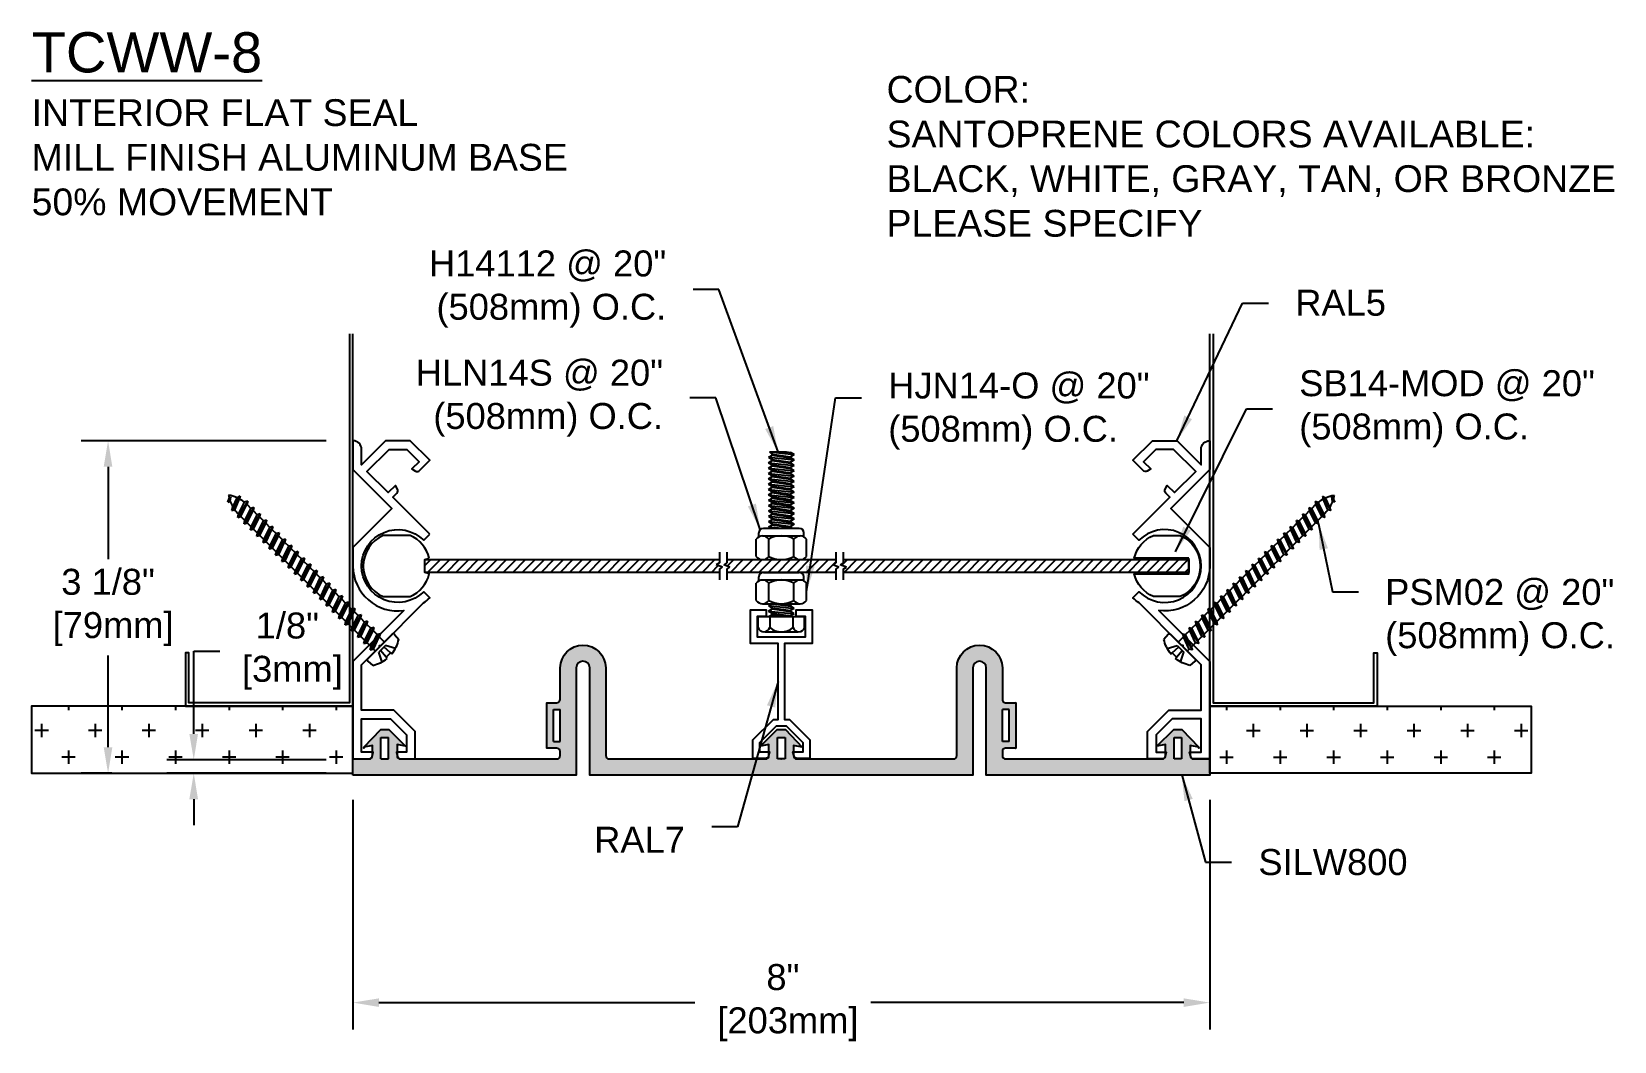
# Model space of a CAD drawing. Header units: inches. Extents: x -0.4 to 14.4, y 2.7 to 12.1.
import ezdxf

# ---------------------------------------------------------------- set-up
doc = ezdxf.new("R2010")
doc.units = ezdxf.units.IN
doc.header["$MEASUREMENT"] = 0
for name, color, linetype in [('Anchors', 4, 'Continuous'), ('Conditions', 1, 'Continuous'), ('Dimensions', 3, 'Continuous'), ('Fillers', 2, 'Continuous'), ('Metals', 7, 'Continuous'), ('Text', 2, 'Continuous')]:
    doc.layers.add(name, color=color, linetype=linetype)
doc.styles.add('Arial', font='arial.ttf')
doc.dimstyles.new('Arial', dxfattribs={"dimtxt": 0.2425, "dimasz": 0.2425, "dimexe": 0.25, "dimexo": 0.25, "dimgap": 0.09, "dimtad": 0, "dimtih": 1, "dimtoh": 1, "dimdec": 4, "dimzin": 0, "dimdsep": 46, "dimlunit": 4, "dimtxsty": 'Arial', "dimcen": 0.09, "dimadec": 0, "dimazin": 0, "dimtfac": 1, "dimtdec": 4, "dimtofl": 0, "dimtmove": 0, "dimatfit": 3, "dimfxl": 0, "dimfrac": 2, "dimtolj": 1, "dimtzin": 0, "dimarcsym": 0})

# ---------------------------------------------------------------- blocks, each defined once
blk = doc.blocks.new('RAL5')
blk.add_lwpolyline([(0.717, 2.098), (0.372, 2.443), (0.411, 2.481, 0.339454), (0.416, 2.519), (0.396, 2.554), (0.329, 2.487), (0.131, 2.684), (0.338, 2.89), (0.502, 2.89), (0.617, 2.775), (0.55, 2.708), (0.585, 2.688, 0.339454), (0.622, 2.693), (0.718, 2.788), (0.535, 2.97), (0.304, 2.97), (0.08, 2.746), (0.08, 2.891, 0.414214), (0.001, 2.97), (0, 2.97), (0, 2.702), (0.363, 2.339), (0, 1.975), (0, 1.798, 0.450829), (0.475, 1.385), (0, 0.91), (0, 0), (0.148, 0, 0.339454), (0.178, 0.023), (0.188, 0.062), (0.08, 0.062), (0.08, 0.375), (0.35, 0.375), (0.501, 0.224), (0.501, 0.062), (0.406, 0.062), (0.416, 0.023, 0.339454), (0.446, 0), (0.581, 0), (0.581, 0.257), (0.383, 0.455), (0.08, 0.455), (0.08, 0.877), (0.249, 1.045), (0.249, 1.059), (0.263, 1.059), (0.66, 1.457, 0.044547), (0.717, 1.505), (0.661, 1.561, -2.420133), (0.661, 2.041), (0.717, 2.098)], format="xyb")
at = {"color": 0, "linetype": 'ByBlock'}
blk.add_point((0.102, 0.105), dxfattribs=at)
blk.add_point((0.102, 0.105), dxfattribs=at)
blk.add_point((0.102, 0.105), dxfattribs=at)
blk = doc.blocks.new('ral7')
blk.add_lwpolyline([(1.881, -0.628), (1.881, -0.801), (1.765, -0.801, -0.339454), (1.735, -0.778), (1.724, -0.739), (1.819, -0.739), (1.819, -0.654), (1.664, -0.499), (1.566, -0.499), (1.411, -0.654), (1.411, -0.739), (1.506, -0.739), (1.496, -0.778, -0.339454), (1.466, -0.801), (1.349, -0.801), (1.349, -0.628), (1.541, -0.437), (1.584, -0.437), (1.584, 0.274), (1.328, 0.274), (1.328, 0.588), (1.475, 0.588), (1.475, 0.526), (1.39, 0.526), (1.39, 0.336), (1.84, 0.336), (1.84, 0.526), (1.755, 0.526), (1.755, 0.588), (1.902, 0.588), (1.902, 0.274), (1.646, 0.274), (1.646, -0.437), (1.69, -0.437)], format="xyb", close=True)
blk = doc.blocks.new('*D2')
at = {"layer": 'Defpoints', "color": 0}
for p in [(2.649, 5.184), (10.649, 5.184), (2.649, 3.042)]:
    blk.add_point(p, dxfattribs=at)
at = {"layer": 'Dimensions', "color": 0, "lineweight": -2}
for p, q in [((2.649, 4.934), (2.649, 2.792)), ((10.649, 4.934), (10.649, 2.792)), ((2.892, 3.042), (5.843, 3.042)), ((10.407, 3.042), (7.484, 3.042))]:
    blk.add_line(p, q, dxfattribs=at)
at = {"layer": 'Dimensions', "color": 0}
for points in [[(2.892, 3.082), (2.892, 3.002), (2.649, 3.042)], [(10.407, 3.082), (10.407, 3.002), (10.649, 3.042)]]:
    blk.add_solid(points, dxfattribs=at)
at = {"layer": 'Dimensions', "color": 0, "insert": (6.664, 3.042), "char_height": 0.2425, "attachment_point": 5, "style": 'Arial'}
blk.add_mtext('\\A1;8"\\P [203mm]', dxfattribs=at)
blk = doc.blocks.new('*D3')
at = {"layer": 'Defpoints', "color": 0}
for p in [(2.65, 8.287), (0.363, 5.184), (0.649, 5.184)]:
    blk.add_point(p, dxfattribs=at)
at = {"layer": 'Dimensions', "color": 0, "lineweight": -2}
for p, q in [((2.4, 8.287), (0.113, 8.287)), ((0.363, 8.045), (0.363, 7.182)), ((0.363, 5.426), (0.363, 6.283)), ((0.399, 5.184), (0.113, 5.184))]:
    blk.add_line(p, q, dxfattribs=at)
at = {"layer": 'Dimensions', "color": 0}
for points in [[(0.322, 8.045), (0.403, 8.045), (0.363, 8.287)], [(0.322, 5.426), (0.403, 5.426), (0.363, 5.184)]]:
    blk.add_solid(points, dxfattribs=at)
at = {"layer": 'Dimensions', "color": 0, "insert": (0.363, 6.732), "char_height": 0.2425, "attachment_point": 5, "style": 'Arial'}
blk.add_mtext('\\A1;3 1/8"\\P [79mm]', dxfattribs=at)
blk = doc.blocks.new('NUTS&BOLT')
for p, q in [((6.531, 8.133), (6.565, 8.153)), ((6.531, 8.133), (6.769, 8.108)), ((6.531, 8.133), (6.565, 8.113)), ((6.54, 8.183), (6.769, 8.158)), ((6.54, 8.183), (6.698, 8.183)), ((6.54, 8.183), (6.565, 8.163)), ((6.565, 8.163), (6.735, 8.138)), ((6.565, 8.153), (6.565, 8.163)), ((6.565, 8.153), (6.735, 8.128)), ((6.698, 8.183), (6.735, 8.178)), ((6.769, 8.158), (6.735, 8.178)), ((6.769, 8.158), (6.735, 8.138)), ((6.735, 8.128), (6.735, 8.138)), ((6.531, 8.083), (6.565, 8.103)), ((6.531, 8.083), (6.769, 8.058)), ((6.531, 8.083), (6.565, 8.063)), ((6.531, 8.033), (6.565, 8.053)), ((6.531, 8.033), (6.769, 8.008)), ((6.531, 8.033), (6.565, 8.013)), ((6.531, 7.983), (6.565, 8.003)), ((6.531, 7.983), (6.769, 7.958)), ((6.531, 7.983), (6.565, 7.963)), ((6.565, 8.113), (6.735, 8.088)), ((6.565, 8.103), (6.565, 8.113)), ((6.565, 8.103), (6.735, 8.078)), ((6.565, 8.063), (6.735, 8.038)), ((6.565, 8.053), (6.565, 8.063)), ((6.565, 8.053), (6.735, 8.028)), ((6.565, 8.013), (6.735, 7.988)), ((6.565, 8.003), (6.565, 8.013)), ((6.565, 8.003), (6.735, 7.978)), ((6.769, 8.108), (6.735, 8.128)), ((6.769, 8.108), (6.735, 8.088)), ((6.735, 8.078), (6.735, 8.088)), ((6.769, 8.058), (6.735, 8.078)), ((6.769, 8.058), (6.735, 8.038)), ((6.735, 8.028), (6.735, 8.038)), ((6.769, 8.008), (6.735, 8.028)), ((6.769, 8.008), (6.735, 7.988)), ((6.735, 7.978), (6.735, 7.988)), ((6.531, 7.933), (6.565, 7.953)), ((6.531, 7.933), (6.769, 7.908)), ((6.531, 7.933), (6.565, 7.913)), ((6.531, 7.883), (6.565, 7.903)), ((6.531, 7.883), (6.769, 7.858)), ((6.531, 7.883), (6.565, 7.863)), ((6.531, 7.833), (6.565, 7.853)), ((6.531, 7.833), (6.769, 7.808)), ((6.531, 7.833), (6.565, 7.813)), ((6.565, 7.963), (6.735, 7.938)), ((6.565, 7.953), (6.565, 7.963)), ((6.565, 7.953), (6.735, 7.928)), ((6.565, 7.913), (6.735, 7.888)), ((6.565, 7.903), (6.565, 7.913)), ((6.565, 7.903), (6.735, 7.878)), ((6.565, 7.863), (6.735, 7.838)), ((6.565, 7.853), (6.565, 7.863)), ((6.565, 7.853), (6.735, 7.828)), ((6.769, 7.958), (6.735, 7.978)), ((6.769, 7.958), (6.735, 7.938)), ((6.735, 7.928), (6.735, 7.938)), ((6.769, 7.908), (6.735, 7.928)), ((6.769, 7.908), (6.735, 7.888)), ((6.735, 7.878), (6.735, 7.888)), ((6.769, 7.858), (6.735, 7.878)), ((6.769, 7.858), (6.735, 7.838)), ((6.735, 7.828), (6.735, 7.838)), ((6.531, 7.783), (6.565, 7.803)), ((6.531, 7.783), (6.769, 7.758)), ((6.531, 7.783), (6.565, 7.763)), ((6.531, 7.733), (6.565, 7.753)), ((6.531, 7.733), (6.769, 7.708)), ((6.531, 7.733), (6.565, 7.713)), ((6.531, 7.683), (6.565, 7.703)), ((6.565, 7.813), (6.735, 7.788)), ((6.565, 7.803), (6.565, 7.813)), ((6.565, 7.803), (6.735, 7.778)), ((6.565, 7.763), (6.735, 7.738)), ((6.565, 7.753), (6.565, 7.763)), ((6.565, 7.753), (6.735, 7.728)), ((6.565, 7.713), (6.735, 7.688)), ((6.565, 7.703), (6.565, 7.713)), ((6.565, 7.703), (6.735, 7.678)), ((6.769, 7.808), (6.735, 7.828)), ((6.769, 7.808), (6.735, 7.788)), ((6.735, 7.778), (6.735, 7.788)), ((6.769, 7.758), (6.735, 7.778)), ((6.769, 7.758), (6.735, 7.738)), ((6.735, 7.728), (6.735, 7.738)), ((6.769, 7.708), (6.735, 7.728)), ((6.769, 7.708), (6.735, 7.688)), ((6.735, 7.678), (6.735, 7.688)), ((6.531, 7.683), (6.769, 7.658)), ((6.531, 7.683), (6.565, 7.663)), ((6.531, 7.633), (6.565, 7.653)), ((6.531, 7.633), (6.769, 7.608)), ((6.531, 7.633), (6.565, 7.613)), ((6.531, 7.583), (6.565, 7.603)), ((6.531, 7.583), (6.769, 7.558)), ((6.531, 7.583), (6.565, 7.563)), ((6.531, 7.533), (6.565, 7.553)), ((6.565, 7.663), (6.735, 7.638)), ((6.565, 7.653), (6.565, 7.663)), ((6.565, 7.653), (6.735, 7.628)), ((6.565, 7.613), (6.735, 7.588)), ((6.565, 7.603), (6.565, 7.613)), ((6.565, 7.603), (6.735, 7.578)), ((6.565, 7.563), (6.735, 7.538)), ((6.565, 7.553), (6.565, 7.563)), ((6.565, 7.553), (6.735, 7.528)), ((6.769, 7.658), (6.735, 7.678)), ((6.769, 7.658), (6.735, 7.638)), ((6.735, 7.628), (6.735, 7.638)), ((6.769, 7.608), (6.735, 7.628)), ((6.769, 7.608), (6.735, 7.588)), ((6.735, 7.578), (6.735, 7.588)), ((6.769, 7.558), (6.735, 7.578)), ((6.769, 7.558), (6.735, 7.538)), ((6.735, 7.528), (6.735, 7.538)), ((6.44, 7.391), (6.44, 7.428)), ((6.474, 7.4), (6.826, 7.4)), ((6.482, 7.47), (6.817, 7.47)), ((6.531, 7.533), (6.769, 7.508)), ((6.531, 7.533), (6.565, 7.513)), ((6.531, 7.483), (6.565, 7.503)), ((6.531, 7.483), (6.553, 7.47)), ((6.531, 7.483), (6.654, 7.47)), ((6.565, 7.513), (6.735, 7.488)), ((6.565, 7.503), (6.565, 7.513)), ((6.565, 7.503), (6.735, 7.478)), ((6.769, 7.508), (6.735, 7.528)), ((6.769, 7.508), (6.735, 7.488)), ((6.735, 7.478), (6.735, 7.488)), ((6.748, 7.47), (6.735, 7.478)), ((6.859, 7.391), (6.859, 7.428)), ((6.415, 7.208), (6.415, 7.37)), ((6.532, 7.208), (6.532, 7.37)), ((6.767, 7.208), (6.767, 7.37)), ((6.884, 7.208), (6.884, 7.37)), ((6.474, 7.178), (6.826, 7.178)), ((6.415, 6.796), (6.415, 6.958)), ((6.44, 6.979), (6.44, 7.016)), ((6.474, 6.988), (6.826, 6.988)), ((6.482, 7.058), (6.817, 7.058)), ((6.532, 6.796), (6.532, 6.958)), ((6.767, 6.796), (6.767, 6.958)), ((6.859, 6.979), (6.859, 7.016)), ((6.884, 6.796), (6.884, 6.958)), ((6.474, 6.766), (6.826, 6.766)), ((6.531, 6.748), (6.562, 6.766)), ((6.531, 6.748), (6.769, 6.723)), ((6.531, 6.748), (6.565, 6.728)), ((6.531, 6.698), (6.565, 6.717)), ((6.531, 6.698), (6.769, 6.673)), ((6.531, 6.698), (6.565, 6.678)), ((6.531, 6.648), (6.565, 6.667)), ((6.565, 6.728), (6.735, 6.703)), ((6.565, 6.717), (6.565, 6.728)), ((6.565, 6.717), (6.735, 6.692)), ((6.565, 6.678), (6.735, 6.653)), ((6.565, 6.667), (6.565, 6.678)), ((6.565, 6.667), (6.695, 6.648)), ((6.574, 6.766), (6.735, 6.742)), ((6.647, 6.766), (6.735, 6.753)), ((6.757, 6.766), (6.735, 6.753)), ((6.735, 6.742), (6.735, 6.753)), ((6.769, 6.723), (6.735, 6.742)), ((6.769, 6.723), (6.735, 6.703)), ((6.769, 6.723), (6.735, 6.703)), ((6.735, 6.692), (6.735, 6.703)), ((6.769, 6.673), (6.735, 6.692)), ((6.769, 6.673), (6.735, 6.653)), ((6.743, 6.648), (6.735, 6.653)), ((6.432, 6.648), (6.867, 6.648)), ((6.432, 6.544), (6.432, 6.648)), ((6.495, 6.504), (6.805, 6.504)), ((6.541, 6.648), (6.541, 6.544)), ((6.758, 6.648), (6.758, 6.544)), ((6.867, 6.544), (6.867, 6.648))]:
    blk.add_line(p, q)
for centre, radius, start, end in [((6.474, 7.327), 0.0723, 35.7751, 144.2249), ((6.482, 7.428), 0.0418, 90, 180), ((6.65, 7.156), 0.244, 61.2813, 118.7187), ((6.826, 7.327), 0.0723, 35.7751, 144.2249), ((6.817, 7.428), 0.0418, 0, 90), ((6.474, 7.25), 0.0723, 215.7751, 324.2249), ((6.65, 7.422), 0.244, 241.2813, 298.7187), ((6.826, 7.25), 0.0723, 215.7751, 324.2249), ((6.474, 6.915), 0.0723, 35.7751, 144.2249), ((6.482, 7.016), 0.0418, 90, 180), ((6.65, 6.744), 0.244, 61.2813, 118.7187), ((6.826, 6.915), 0.0723, 35.7751, 144.2249), ((6.817, 7.016), 0.0418, 0, 90), ((6.474, 6.838), 0.0723, 215.7751, 324.2249), ((6.65, 7.01), 0.244, 241.2813, 298.7187), ((6.826, 6.838), 0.0723, 215.7751, 324.2249), ((6.487, 6.561), 0.057, 197.3212, 342.6788), ((6.65, 6.672), 0.168, 229.6113, 310.3887), ((6.813, 6.561), 0.057, 197.3212, 342.6788)]:
    blk.add_arc(centre, radius, start, end)
blk = doc.blocks.new('SB14')
h = blk.add_hatch()
h.set_pattern_fill('ANSI31', color=256, scale=0.5, style=0)
h.paths.add_polyline_path([(7.228, 7.178), (7.228, 7.148), (7.199, 7.129), (7.257, 7.107), (7.228, 7.088), (7.228, 7.058), (10.453, 7.058), (10.453, 7.178)])
h.paths.add_polyline_path([(7.158, 7.058), (7.158, 7.088), (7.187, 7.107), (7.129, 7.129), (7.158, 7.148), (7.158, 7.178), (6.141, 7.178), (6.141, 7.148), (6.112, 7.129), (6.17, 7.107), (6.141, 7.088), (6.141, 7.058)])
h.paths.add_polyline_path([(6.071, 7.058), (6.071, 7.088), (6.1, 7.107), (6.042, 7.129), (6.071, 7.148), (6.071, 7.178), (3.321, 7.178), (3.321, 7.058)])
for p, q in [((6.071, 7.248), (6.071, 7.148)), ((6.141, 7.248), (6.141, 7.148)), ((7.158, 7.248), (7.158, 7.148)), ((7.228, 7.248), (7.228, 7.148)), ((6.071, 7.148), (6.042, 7.129)), ((6.1, 7.107), (6.042, 7.129)), ((6.071, 7.088), (6.1, 7.107)), ((6.141, 7.148), (6.112, 7.129)), ((6.17, 7.107), (6.112, 7.129)), ((6.141, 7.088), (6.17, 7.107)), ((7.158, 7.148), (7.129, 7.129)), ((7.187, 7.107), (7.129, 7.129)), ((7.158, 7.088), (7.187, 7.107)), ((7.228, 7.148), (7.199, 7.129)), ((7.257, 7.107), (7.199, 7.129)), ((7.228, 7.088), (7.257, 7.107)), ((6.071, 7.088), (6.071, 6.988)), ((6.141, 7.088), (6.141, 6.988)), ((7.158, 7.088), (7.158, 6.988)), ((7.228, 7.088), (7.228, 6.988))]:
    blk.add_line(p, q)
for points in [[(3.362, 7.192, 0.233897), (3.183, 7.404), (2.933, 7.404, 0.654654), (2.933, 6.832), (3.183, 6.832, 0.233897), (3.362, 7.044), (3.321, 7.058), (3.321, 7.178)], [(10.453, 7.192), (9.945, 7.192, -0.233897), (10.123, 7.404), (10.373, 7.404, -0.654654), (10.373, 6.832), (10.123, 6.832, -0.233897), (9.945, 7.044), (10.453, 7.044)]]:
    blk.add_lwpolyline(points, format="xyb", close=True)
for points in [[(3.321, 7.178), (6.071, 7.178)], [(6.141, 7.178), (7.158, 7.178)], [(7.228, 7.178), (10.453, 7.178), (10.453, 7.058), (7.228, 7.058)], [(6.071, 7.058), (3.321, 7.058)], [(7.158, 7.058), (6.141, 7.058)]]:
    blk.add_lwpolyline(points)
blk = doc.blocks.new('*D8')
at = {"layer": 'Defpoints', "color": 0}
for p in [(1.163, 5.309), (2.649, 5.309), (2.649, 5.184)]:
    blk.add_point(p, dxfattribs=at)
at = {"layer": 'Dimensions', "color": 0, "lineweight": -2}
for p, q in [((1.163, 5.551), (1.163, 6.324)), ((1.163, 6.324), (1.405, 6.324)), ((2.399, 5.309), (0.913, 5.309)), ((2.399, 5.184), (0.913, 5.184)), ((1.163, 4.941), (1.163, 4.699))]:
    blk.add_line(p, q, dxfattribs=at)
at = {"layer": 'Dimensions', "color": 0}
for points in [[(1.122, 5.551), (1.203, 5.551), (1.163, 5.309)], [(1.122, 4.941), (1.203, 4.941), (1.163, 5.184)]]:
    blk.add_solid(points, dxfattribs=at)
at = {"layer": 'Dimensions', "color": 0, "insert": (2.037, 6.324), "char_height": 0.2425, "attachment_point": 5, "style": 'Arial'}
blk.add_mtext('\\A1;1/8"\\P [3mm]', dxfattribs=at)
blk = doc.blocks.new('PSM02')
for p, q in [((-0.177, 0.017), (-0.172, 0.077)), ((-0.162, 0), (0.162, 0)), ((-0.089, 0.116), (-0.044, 0.028)), ((-0.06, -0.069), (-0.06, 0)), ((-0.044, 0.028), (0.044, 0.028)), ((-0.032, 0.127), (-0.03, 0.111)), ((-0.03, 0.111), (0.03, 0.111)), ((-0.03, 0.111), (-0.023, 0.028)), ((0.03, 0.111), (0.023, 0.028)), ((0.032, 0.127), (0.03, 0.111)), ((0.089, 0.116), (0.044, 0.028)), ((0.06, -0.027), (0.06, 0)), ((0.177, 0.017), (0.172, 0.077)), ((-0.086, -0.083), (0.086, -0.042)), ((-0.086, -0.083), (-0.06, -0.069)), ((-0.086, -0.083), (-0.06, -0.098)), ((-0.086, -0.167), (0.086, -0.125)), ((0.06, -0.027), (-0.06, -0.069)), ((0.06, -0.056), (-0.06, -0.098)), ((-0.06, -0.152), (-0.06, -0.098)), ((0.06, -0.111), (-0.06, -0.152)), ((0.06, -0.139), (-0.06, -0.181)), ((0.086, -0.042), (0.06, -0.027)), ((0.086, -0.042), (0.06, -0.056)), ((0.06, -0.111), (0.06, -0.056)), ((0.086, -0.125), (0.06, -0.111)), ((0.086, -0.125), (0.06, -0.139)), ((0.06, -0.194), (0.06, -0.139)), ((-0.086, -0.167), (-0.06, -0.152)), ((-0.086, -0.167), (-0.06, -0.181)), ((-0.086, -0.25), (0.086, -0.208)), ((-0.086, -0.25), (-0.06, -0.236)), ((-0.086, -0.25), (-0.06, -0.264)), ((-0.086, -0.333), (0.086, -0.292)), ((-0.06, -0.236), (-0.06, -0.181)), ((0.06, -0.194), (-0.06, -0.236)), ((0.06, -0.223), (-0.06, -0.264)), ((-0.06, -0.319), (-0.06, -0.264)), ((0.06, -0.277), (-0.06, -0.319)), ((0.086, -0.208), (0.06, -0.194)), ((0.086, -0.208), (0.06, -0.223)), ((0.06, -0.277), (0.06, -0.223)), ((0.086, -0.292), (0.06, -0.277)), ((0.086, -0.292), (0.06, -0.306)), ((-0.086, -0.333), (-0.06, -0.319)), ((-0.086, -0.333), (-0.06, -0.348)), ((-0.086, -0.417), (0.086, -0.375)), ((-0.086, -0.417), (-0.06, -0.402)), ((-0.086, -0.417), (-0.06, -0.431)), ((0.06, -0.306), (-0.06, -0.348)), ((-0.06, -0.402), (-0.06, -0.348)), ((0.06, -0.361), (-0.06, -0.402)), ((0.06, -0.389), (-0.06, -0.431)), ((-0.06, -0.486), (-0.06, -0.431)), ((0.06, -0.361), (0.06, -0.306)), ((0.086, -0.375), (0.06, -0.361)), ((0.086, -0.375), (0.06, -0.389)), ((0.06, -0.444), (0.06, -0.389)), ((-0.086, -0.5), (0.086, -0.458)), ((-0.086, -0.5), (-0.06, -0.486)), ((-0.086, -0.5), (-0.06, -0.514)), ((-0.086, -0.583), (0.086, -0.542)), ((-0.086, -0.583), (-0.06, -0.569)), ((-0.086, -0.583), (-0.06, -0.598)), ((0.06, -0.444), (-0.06, -0.486)), ((0.06, -0.473), (-0.06, -0.514)), ((-0.06, -0.569), (-0.06, -0.514)), ((0.06, -0.527), (-0.06, -0.569)), ((0.06, -0.556), (-0.06, -0.598)), ((0.086, -0.458), (0.06, -0.444)), ((0.086, -0.458), (0.06, -0.473)), ((0.06, -0.527), (0.06, -0.473)), ((0.086, -0.542), (0.06, -0.527)), ((0.086, -0.542), (0.06, -0.556)), ((0.06, -0.611), (0.06, -0.556)), ((-0.086, -0.667), (0.086, -0.625)), ((-0.086, -0.667), (-0.06, -0.652)), ((-0.086, -0.667), (-0.06, -0.681)), ((-0.086, -0.75), (0.086, -0.708)), ((-0.086, -0.75), (-0.06, -0.736)), ((-0.06, -0.652), (-0.06, -0.598)), ((0.06, -0.611), (-0.06, -0.652)), ((0.06, -0.639), (-0.06, -0.681)), ((-0.06, -0.736), (-0.06, -0.681)), ((0.06, -0.694), (-0.06, -0.736)), ((0.06, -0.723), (-0.06, -0.764)), ((0.086, -0.625), (0.06, -0.611)), ((0.086, -0.625), (0.06, -0.639)), ((0.06, -0.694), (0.06, -0.639)), ((0.086, -0.708), (0.06, -0.694)), ((0.086, -0.708), (0.06, -0.723)), ((0.06, -0.777), (0.06, -0.723)), ((-0.086, -0.75), (-0.06, -0.764)), ((-0.086, -0.833), (0.086, -0.792)), ((-0.086, -0.833), (-0.06, -0.819)), ((-0.086, -0.833), (-0.06, -0.848)), ((-0.086, -0.917), (0.086, -0.875)), ((-0.06, -0.819), (-0.06, -0.764)), ((0.06, -0.777), (-0.06, -0.819)), ((0.06, -0.806), (-0.06, -0.848)), ((-0.06, -0.902), (-0.06, -0.848)), ((0.06, -0.861), (-0.06, -0.902)), ((0.086, -0.792), (0.06, -0.777)), ((0.086, -0.792), (0.06, -0.806)), ((0.06, -0.861), (0.06, -0.806)), ((0.086, -0.875), (0.06, -0.861)), ((0.086, -0.875), (0.06, -0.889)), ((-0.086, -0.917), (-0.06, -0.902)), ((-0.086, -0.917), (-0.06, -0.931)), ((-0.086, -1), (0.086, -0.958)), ((-0.086, -1), (-0.06, -0.986)), ((-0.086, -1), (-0.06, -1.014)), ((0.06, -0.889), (-0.06, -0.931)), ((-0.06, -0.986), (-0.06, -0.931)), ((0.06, -0.944), (-0.06, -0.986)), ((0.06, -0.973), (-0.06, -1.014)), ((-0.06, -1.069), (-0.06, -1.014)), ((0.06, -1.027), (-0.06, -1.069)), ((0.06, -0.944), (0.06, -0.889)), ((0.086, -0.958), (0.06, -0.944)), ((0.086, -0.958), (0.06, -0.973)), ((0.06, -1.027), (0.06, -0.973)), ((0.086, -1.042), (0.06, -1.027)), ((-0.086, -1.083), (0.086, -1.042)), ((-0.086, -1.083), (-0.06, -1.069)), ((-0.086, -1.083), (-0.06, -1.098)), ((-0.086, -1.167), (0.086, -1.125)), ((-0.086, -1.167), (-0.06, -1.152)), ((-0.086, -1.167), (-0.06, -1.181)), ((0.06, -1.056), (-0.06, -1.098)), ((-0.06, -1.152), (-0.06, -1.098)), ((0.06, -1.111), (-0.06, -1.152)), ((0.06, -1.139), (-0.06, -1.181)), ((-0.06, -1.236), (-0.06, -1.181)), ((0.086, -1.042), (0.06, -1.056)), ((0.06, -1.111), (0.06, -1.056)), ((0.086, -1.125), (0.06, -1.111)), ((0.086, -1.125), (0.06, -1.139)), ((0.06, -1.194), (0.06, -1.139)), ((-0.086, -1.25), (0.086, -1.208)), ((-0.086, -1.25), (-0.06, -1.236)), ((-0.086, -1.25), (-0.06, -1.264)), ((-0.086, -1.333), (0.086, -1.292)), ((-0.086, -1.333), (-0.06, -1.319)), ((0.06, -1.194), (-0.06, -1.236)), ((0.06, -1.223), (-0.06, -1.264)), ((-0.06, -1.319), (-0.06, -1.264)), ((0.06, -1.277), (-0.06, -1.319)), ((0.06, -1.306), (-0.06, -1.348)), ((0.086, -1.208), (0.06, -1.194)), ((0.086, -1.208), (0.06, -1.223)), ((0.06, -1.277), (0.06, -1.223)), ((0.086, -1.292), (0.06, -1.277)), ((0.086, -1.292), (0.06, -1.306)), ((0.06, -1.361), (0.06, -1.306)), ((-0.086, -1.333), (-0.06, -1.348)), ((-0.086, -1.417), (0.086, -1.375)), ((-0.086, -1.417), (-0.06, -1.402)), ((-0.086, -1.417), (-0.06, -1.431)), ((-0.086, -1.5), (0.086, -1.458)), ((-0.06, -1.402), (-0.06, -1.348)), ((0.06, -1.361), (-0.06, -1.402)), ((0.06, -1.389), (-0.06, -1.431)), ((-0.06, -1.486), (-0.06, -1.431)), ((0.06, -1.444), (-0.06, -1.486)), ((0.06, -1.473), (-0.06, -1.514)), ((0.086, -1.375), (0.06, -1.361)), ((0.086, -1.375), (0.06, -1.389)), ((0.06, -1.444), (0.06, -1.389)), ((0.086, -1.458), (0.06, -1.444)), ((0.086, -1.458), (0.06, -1.473)), ((0.06, -1.527), (0.06, -1.473)), ((-0.086, -1.5), (-0.06, -1.486)), ((-0.086, -1.5), (-0.06, -1.514)), ((-0.086, -1.583), (0.086, -1.542)), ((-0.086, -1.583), (-0.06, -1.569)), ((-0.086, -1.583), (-0.06, -1.598)), ((-0.086, -1.667), (0.086, -1.625)), ((-0.06, -1.569), (-0.06, -1.514)), ((0.06, -1.527), (-0.06, -1.569)), ((0.06, -1.556), (-0.06, -1.598)), ((-0.06, -1.652), (-0.06, -1.598)), ((0.06, -1.611), (-0.06, -1.652)), ((0.086, -1.542), (0.06, -1.527)), ((0.086, -1.542), (0.06, -1.556)), ((0.06, -1.611), (0.06, -1.556)), ((0.086, -1.625), (0.06, -1.611)), ((0.086, -1.625), (0.06, -1.639)), ((-0.086, -1.667), (-0.06, -1.652)), ((-0.086, -1.667), (-0.06, -1.681)), ((-0.086, -1.75), (0.086, -1.708)), ((-0.086, -1.75), (-0.06, -1.736)), ((-0.086, -1.75), (-0.06, -1.764)), ((0.06, -1.639), (-0.06, -1.681)), ((-0.06, -1.736), (-0.06, -1.681)), ((0.06, -1.694), (-0.06, -1.736)), ((0.06, -1.723), (-0.06, -1.764)), ((-0.06, -1.81), (-0.06, -1.764)), ((0.06, -1.694), (0.06, -1.639)), ((0.086, -1.708), (0.06, -1.694)), ((0.086, -1.708), (0.06, -1.723)), ((0.06, -1.723), (0.06, -1.777)), ((-0.086, -1.833), (0.086, -1.792)), ((-0.086, -1.833), (-0.06, -1.819)), ((-0.086, -1.833), (-0.058, -1.847)), ((-0.069, -1.917), (0.079, -1.875)), ((-0.069, -1.917), (-0.047, -1.902)), ((-0.069, -1.917), (-0.039, -1.926)), ((0.06, -1.777), (-0.06, -1.819)), ((0.06, -1.806), (-0.058, -1.847)), ((0.056, -1.862), (-0.047, -1.902)), ((0.05, -1.892), (-0.039, -1.926)), ((0.079, -1.875), (0.05, -1.892)), ((0.079, -1.875), (0.056, -1.862)), ((0.086, -1.792), (0.06, -1.777)), ((0.086, -1.792), (0.06, -1.806)), ((0.06, -1.806), (0.06, -1.81)), ((0.03, -1.947), (-0.004, -1.972)), ((-0.004, -1.972), (0.051, -1.958)), ((0.017, -1.973), (-0.004, -1.972)), ((0.051, -1.958), (0.017, -1.973)), ((0.051, -1.958), (0.03, -1.947))]:
    blk.add_line(p, q)
for centre, radius, start, end in [((-0.162, 0.016), 0.016, 175, 270), ((0, -0.185), 0.313, 95.8447, 123.323), ((0, -0.185), 0.313, 56.677, 84.1553), ((0.162, 0.016), 0.016, 270, 5), ((0.27, -1.81), 0.33, 180, 181.4809), ((0.27, -1.81), 0.33, 186.3809, 196.1333), ((-0.27, -1.81), 0.33, 335.5566, 345.5871), ((-0.27, -1.81), 0.33, 350.9871, 0), ((0.27, -1.81), 0.33, 200.6129, 215.118), ((-0.27, -1.81), 0.33, 324.882, 330.5326)]:
    blk.add_arc(centre, radius, start, end)
blk = doc.blocks.new('SILW800')
h = blk.add_hatch(color=256)
h.paths.add_polyline_path([(8.438, 6.167, -1), (8.563, 6.167), (8.563, 5.167), (10.649, 5.167), (10.649, 5.317), (10.498, 5.317, -0.414214), (10.467, 5.348), (10.467, 5.442), (10.547, 5.427), (10.39, 5.592), (10.315, 5.592), (10.157, 5.437), (10.237, 5.452), (10.237, 5.348, -0.414214), (10.206, 5.317), (8.744, 5.317, -0.414214), (8.713, 5.348), (8.713, 5.386, -0.414214), (8.744, 5.417), (8.837, 5.417), (8.838, 5.419), (8.838, 5.837), (8.833, 5.842), (8.744, 5.842, -0.414214), (8.713, 5.873), (8.713, 6.167, 1), (8.288, 6.167), (8.288, 5.348, -0.414214), (8.257, 5.317), (6.795, 5.317, -0.414214), (6.764, 5.348), (6.764, 5.442), (6.844, 5.427), (6.687, 5.592), (6.612, 5.592), (6.454, 5.437), (6.534, 5.452), (6.534, 5.348, -0.414214), (6.503, 5.317), (5.041, 5.317, -0.414214), (5.01, 5.348), (5.01, 6.167, 0.595676), (4.682, 6.345), (4.62, 6.283, 0.14555), (4.585, 6.167), (4.585, 5.873, -0.414214), (4.554, 5.842), (4.46, 5.842), (4.46, 5.417), (4.554, 5.417, -0.414214), (4.585, 5.386), (4.585, 5.348, -0.414214), (4.554, 5.317), (3.092, 5.317, -0.414214), (3.061, 5.348), (3.061, 5.452), (3.139, 5.438), (3.016, 5.56), (2.984, 5.592), (2.913, 5.592), (2.826, 5.505), (2.751, 5.427), (2.831, 5.442), (2.831, 5.348, -0.414214), (2.8, 5.317), (2.649, 5.317), (2.649, 5.167), (4.735, 5.167), (4.735, 6.167, -1), (4.86, 6.167), (4.86, 5.167), (8.438, 5.167)])
h.paths.add_polyline_path([(6.684, 5.317), (6.614, 5.317), (6.614, 5.517), (6.684, 5.517)], flags=17)
h.paths.add_polyline_path([(8.713, 5.48), (8.713, 5.78), (8.776, 5.78), (8.776, 5.48)], flags=16)
h.paths.add_polyline_path([(4.585, 5.48), (4.523, 5.48), (4.523, 5.78), (4.585, 5.78)], flags=16)
h.paths.add_polyline_path([(10.317, 5.317), (10.317, 5.517), (10.387, 5.517), (10.387, 5.317)], flags=17)
h.paths.add_polyline_path([(2.981, 5.317), (2.911, 5.317), (2.911, 5.517), (2.981, 5.517)], flags=17)
for p, q in [((4.523, 5.48), (4.523, 5.78)), ((4.523, 5.78), (4.585, 5.78)), ((4.585, 5.48), (4.585, 5.78)), ((8.713, 5.48), (8.713, 5.78)), ((8.776, 5.78), (8.713, 5.78)), ((8.776, 5.48), (8.776, 5.78)), ((8.838, 5.837), (8.833, 5.842)), ((2.911, 5.517), (2.981, 5.517)), ((2.911, 5.317), (2.911, 5.517)), ((2.981, 5.317), (2.981, 5.517)), ((4.523, 5.48), (4.585, 5.48)), ((6.614, 5.517), (6.684, 5.517)), ((6.614, 5.317), (6.614, 5.517)), ((6.684, 5.517), (6.684, 5.317)), ((8.776, 5.48), (8.713, 5.48)), ((10.317, 5.517), (10.387, 5.517)), ((10.317, 5.317), (10.317, 5.517)), ((10.387, 5.517), (10.387, 5.317)), ((8.837, 5.417), (8.838, 5.419)), ((2.911, 5.317), (2.981, 5.317)), ((6.684, 5.317), (6.614, 5.317)), ((10.387, 5.317), (10.317, 5.317))]:
    blk.add_line(p, q)
blk.add_lwpolyline([(2.649, 5.167), (2.649, 5.317), (2.8, 5.317, 0.414214), (2.831, 5.348), (2.831, 5.442), (2.751, 5.427), (2.909, 5.592), (2.984, 5.592), (3.141, 5.437), (3.061, 5.452), (3.061, 5.348, 0.414214), (3.092, 5.317), (4.554, 5.317, 0.414214), (4.585, 5.348), (4.585, 5.386, 0.414214), (4.554, 5.417), (4.46, 5.417), (4.46, 5.842), (4.554, 5.842, 0.414214), (4.585, 5.873), (4.585, 6.167, -1), (5.01, 6.167), (5.01, 5.348, 0.414214), (5.041, 5.317), (6.503, 5.317, 0.414214), (6.534, 5.348), (6.534, 5.452), (6.454, 5.437), (6.612, 5.592), (6.687, 5.592), (6.844, 5.427), (6.764, 5.442), (6.764, 5.348, 0.414214), (6.795, 5.317), (8.257, 5.317, 0.414214), (8.288, 5.348), (8.288, 6.167, -1), (8.713, 6.167), (8.713, 5.873, 0.414214), (8.744, 5.842), (8.838, 5.842), (8.838, 5.417), (8.744, 5.417, 0.414214), (8.713, 5.386), (8.713, 5.348, 0.414214), (8.744, 5.317), (10.206, 5.317, 0.414214), (10.237, 5.348), (10.237, 5.452), (10.157, 5.437), (10.315, 5.592), (10.39, 5.592), (10.547, 5.427), (10.467, 5.442), (10.467, 5.348, 0.414214), (10.498, 5.317), (10.649, 5.317), (10.649, 5.167), (8.563, 5.167), (8.563, 6.167, 1), (8.438, 6.167), (8.438, 5.167), (4.86, 5.167), (4.86, 6.167, 1), (4.735, 6.167), (4.735, 5.167)], format="xyb", close=True)
blk.add_point((6.649, 5.317))

msp = doc.modelspace()

# ---------------------------------------------------------------- hatches: boundary and pattern name
at = {"layer": 'Conditions'}
h = msp.add_hatch(dxfattribs=at)
h.set_pattern_fill('CROSS', color=256, style=0)
h.set_pattern_definition([(180, (8.55507, 10.33337), (-0.25, -0.25), [0.125, -0.375]), (270, (8.49257, 10.39587), (0.25, -0.25), [0.125, -0.375])])
h.paths.add_polyline_path([(-0.35054, 5.18374), (2.64946, 5.18374), (2.64946, 5.28374), (2.64946, 5.80874), (1.08696, 5.80874), (-0.35054, 5.80874)])
h = msp.add_hatch(dxfattribs=at)
h.set_pattern_fill('CROSS', color=256, style=0)
h.set_pattern_definition([(7e-15, (4.74385, 10.33337), (0.25, -0.25), [0.125, -0.375]), (270, (4.80635, 10.39587), (-0.25, -0.25), [0.125, -0.375])])
h.paths.add_polyline_path([(13.64946, 5.18374), (10.64946, 5.18374), (10.64946, 5.28374), (10.64946, 5.80874), (12.21196, 5.80874), (13.64946, 5.80874)])

# ---------------------------------------------------------------- linework, layer by layer
for points in [[(2.61821, 9.28674), (2.61821, 5.83999), (1.11821, 5.83999), (1.11821, 6.30874), (1.08696, 6.30874), (1.08696, 5.80874), (2.64946, 5.80874), (2.64946, 9.28674)], [(10.68071, 9.28674), (10.68071, 5.83999), (12.18071, 5.83999), (12.18071, 6.30874), (12.21196, 6.30874), (12.21196, 5.80874), (10.64946, 5.80874), (10.64946, 9.28674)], [(2.64946, 5.80874), (-0.35054, 5.80874), (-0.35054, 5.18374), (2.64946, 5.18374), (2.64946, 5.80874)], [(10.64946, 5.80874), (13.64946, 5.80874), (13.64946, 5.18374), (10.64946, 5.18374), (10.64946, 5.80874)]]:
    msp.add_lwpolyline(points, dxfattribs=at)

# ---------------------------------------------------------------- block references
at = {"layer": 'Anchors'}
for name in ['NUTS&BOLT', 'SB14']:
    msp.add_blockref(name, (0, 0), dxfattribs=at)
at = {"layer": 'Anchors', "rotation": 225}
msp.add_blockref('PSM02', (2.90181, 6.36617), dxfattribs=at)
at = {"layer": 'Anchors', "xscale": -1, "rotation": 135.0000000000001}
msp.add_blockref('PSM02', (10.39712, 6.36617), dxfattribs=at)
at = {"layer": 'Fillers'}
msp.add_blockref('SILW800', (0, 0), dxfattribs=at)
at = {"layer": 'Metals'}
for name, p, rotation in [('RAL5', (2.64946, 5.3172), 3.117506253147439e-12), ('ral7', (5.03429, 6.12227), 359.9999999999999)]:
    msp.add_blockref(name, p, dxfattribs=dict(at, rotation=rotation))
at = {"layer": 'Metals', "xscale": -1, "rotation": 359.9999999999968}
msp.add_blockref('RAL5', (10.64946, 5.3172), dxfattribs=at)

# ---------------------------------------------------------------- texts
at = {"layer": 'Fillers', "char_height": 0.2425, "style": 'Arial'}
for s, insert, attachment_point in [('HJN14-O @ 20"\\P(508mm) O.C.', (7.64744, 8.92467), 1), ('RAL7', (5.74912, 4.56247), 6)]:
    msp.add_mtext(s, dxfattribs=dict(at, insert=insert, attachment_point=attachment_point))
at = {"layer": 'Text', "attachment_point": 1, "style": 'Arial'}
for s, insert, char_height, width in [('{\\LTCWW-8\\P\\H0.6667x;\\lINTERIOR FLAT SEAL\\PMILL FINISH ALUMINUM BASE\\P50% MOVEMENT}', (-0.35054, 12.10136), 0.375, 7.3125), ('COLOR:{\\L                         \\~ \\P}SANTOPRENE COLORS AVAILABLE:\\PBLACK, WHITE, GRAY, TAN, OR BRONZE\\PPLEASE SPECIFY', (7.63207, 11.69341), 0.25, 6.9582809)]:
    msp.add_mtext(s, dxfattribs=dict(at, insert=insert, char_height=char_height, width=width))
at = {"layer": 'Text', "char_height": 0.2425, "style": 'Arial'}
for s, insert, attachment_point in [('H14112 @ 20"\\P(508mm) O.C.', (5.57477, 10.06415), 3), ('\\A1;RAL5', (11.44793, 9.45166), 7), ('HLN14S @ 20"\\P(508mm) O.C.', (5.54521, 8.32477), 9), ('\\A1;SB14-MOD @ 20"\\P(508mm) O.C.', (11.48497, 8.58636), 4), ('PSM02 @ 20"\\P(508mm) O.C.', (12.28771, 6.99757), 1), ('SILW800', (11.10373, 4.47559), 1)]:
    msp.add_mtext(s, dxfattribs=dict(at, insert=insert, attachment_point=attachment_point))

# ---------------------------------------------------------------- dimensions: what is measured, and where the dimension line sits
at = {"layer": 'Dimensions'}
for base, p1, p2, picture, middle in [((0.3627, 5.18374), (2.64996, 8.2872), (0.64946, 5.18374), '*D3', (0.3627, 6.7321)), ((1.16284, 5.30874), (2.64946, 5.18374), (2.64946, 5.30874), '*D8', (2.03749, 6.32416))]:
    dim = msp.add_linear_dim(base=base, p1=p1, p2=p2, angle=90, dimstyle='Arial', override={"dimpost": '\\X'}, dxfattribs=at)
    dim.commit()
    dim.dimension.update_dxf_attribs({"geometry": picture, "text_midpoint": middle, "dimtype": 160})
dim = msp.add_linear_dim(base=(2.64946, 3.04208), p1=(10.64946, 5.18374), p2=(2.64946, 5.18374), dimstyle='Arial', override={"dimpost": '\\X'}, dxfattribs=at)
dim.commit()
dim.dimension.update_dxf_attribs({"geometry": '*D2', "text_midpoint": (6.66383, 3.04208), "dimtype": 160})

# ---------------------------------------------------------------- leaders
at = {"layer": 'Fillers'}
msp.add_leader([(10.38788, 5.1672), (10.61123, 4.35434), (10.85373, 4.35434)], dimstyle='Arial', override={"dimgap": 0.25}, dxfattribs=at)
at = {"layer": 'Text', "annotation_type": 0, "has_hookline": 1}
for points, hookline_direction, text_width in [([(6.61897, 8.18293), (6.06727, 9.70079), (5.82477, 9.70079)], 1, 2.17291), ([(10.34312, 8.2872), (10.95543, 9.57291), (11.19793, 9.57291)], 0, 0.80723), ([(6.45227, 7.45778), (6.03771, 8.68814), (5.79521, 8.68814)], 1, 2.2667), ([(6.88416, 6.87688), (7.15494, 8.68814), (7.39744, 8.68814)], 0, 2.39804), ([(10.32951, 7.2502), (10.99247, 8.58636), (11.23497, 8.58636)], 0, 2.73003), ([(11.6659, 7.51333), (11.79521, 6.87632), (12.03771, 6.87632)], 0, 2.09814), ([(6.61866, 6.04099), (6.24162, 4.68372), (5.99912, 4.68372)], 1, 0.80541)]:
    msp.add_leader(points, dimstyle='Arial', override={"dimgap": 0.25}, dxfattribs=dict(at, hookline_direction=hookline_direction, text_width=text_width))

doc.saveas('drawing.dxf')
